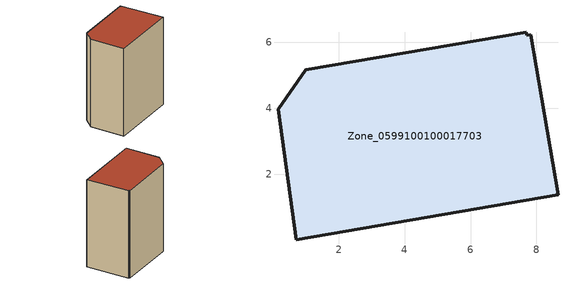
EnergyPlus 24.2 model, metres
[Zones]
Zone_0599100100017703
 floor ground (C_G): 8.66,1.37 0.71,0.01 0.15,3.97 1,5.17 7.69,6.31 7.71,6.22 7.83,6.24 z0
 wall outside (C_F): 8.66,1.37 7.83,6.24 7.71,6.22 7.69,6.31 1,5.17 0.15,3.97 0.71,0.01 8.66,1.37 z0:10.08
 roof outside (C_R): 0.71,0.01 8.66,1.37 7.83,6.24 7.71,6.22 7.69,6.31 1,5.17 0.15,3.97 z10.08
[BUILDING]
Pand.0599100100017703: North Axis=0; Terrain=City; Loads Convergence Tolerance Value=0.04; Temperature Convergence Tolerance Value=0.4; Solar Distribution=FullExterior; Maximum Number of Warmup Days=25; Minimum Number of Warmup Days=1
[Site:Location]
Rotterdam.The.Hague.AP_ZH_NLD Design_Conditions: Latitude=51.96; Longitude=4.45; Time Zone=1; Elevation=-4.5
[SITE:GROUNDTEMPERATURE:BUILDINGSURFACE]
18, 18, 18, 18, 18, 18, 18, 18, 18, 18, 18, 18
[MATERIAL] Thermal Absorptance=0.9; Solar Absorptance=0.7; Visible Absorptance=0.7
Name | Roughness | Thickness | Conductivity | Density | Specific Heat
G.TC.2015-2018 | MediumSmooth | 0.15 | 0.0428571 | 540 | 1210
F.TC.2015-2018 | Rough | 0.3 | 0.0666667 | 1920 | 840
R.TC.2015-2018 | MediumRough | 0.2 | 0.0333333 | 1500 | 1000
[CONSTRUCTION]
C_G: G.TC.2015-2018
C_F: F.TC.2015-2018
C_R: R.TC.2015-2018
[ZONE]
Zone_0599100100017703: Type=1; Multiplier=1; Ceiling Height=Autocalculate; Volume=Autocalculate; Floor Area=autocalculate; Part of Total Floor Area=Yes
[ZONEINFILTRATION:DESIGNFLOWRATE]
Infil_Zone_0599100100017703: Zone or ZoneList or Space or SpaceList=Zone_0599100100017703; Schedule=AlwaysOn; Design Flow Rate Calculation Method=Flow/Area; Flow Rate per Floor Area=0.0015; Constant Term Coefficient=1; Temperature Term Coefficient=0; Velocity Term Coefficient=0; Velocity Squared Term Coefficient=0
[HVACTEMPLATE:ZONE:IDEALLOADSAIRSYSTEM]
Zone_0599100100017703: Maximum Heating Supply Air Temperature=50; Minimum Cooling Supply Air Temperature=13; Maximum Heating Supply Air Humidity Ratio=0.0156; Minimum Cooling Supply Air Humidity Ratio=0.0077; Heating Limit=NoLimit; Cooling Limit=NoLimit; Dehumidification Control Type=ConstantSensibleHeatRatio; Cooling Sensible Heat Ratio=0.7; Dehumidification Setpoint=60; Humidification Control Type=None; Humidification Setpoint=30; Outdoor Air Method=None; Outdoor Air Flow Rate per Person=0.00944; Outdoor Air Flow Rate per Zone Floor Area=0; Outdoor Air Flow Rate per Zone=0; Demand Controlled Ventilation Type=None; Outdoor Air Economizer Type=NoEconomizer; Heat Recovery Type=None; Sensible Heat Recovery Effectiveness=0.7; Latent Heat Recovery Effectiveness=0.65
[ZONECONTROL:THERMOSTAT]
ThermostatControl_Zone_0599100100017703: Zone or ZoneList=Zone_0599100100017703; Control Type Schedule=DualSetpointControlType; Control 1=Thermostat_Zone_0599100100017703; Temperature Difference Between Cutout And Setpoint=0
[THERMOSTATSETPOINT:DUALSETPOINT]
Thermostat_Zone_0599100100017703: Heating Setpoint Temperature Schedule=HeatingSetpoint_Zone_0599100100017703; Cooling Setpoint Temperature Schedule=CoolingSetpoint_Zone_0599100100017703
[SCHEDULE:COMPACT]
HeatingSetpoint_Zone_0599100100017703: Through: 12/31, For: AllDays, Until: 24:00, 21
CoolingSetpoint_Zone_0599100100017703: Through: 12/31, For: AllDays, Until: 24:00, 24
DualSetpointControlType: Through: 12/31, For: AllDays, Until: 24:00, 4
AlwaysOn: Through: 12/31, For: AllDays, Until: 24:00, 1
